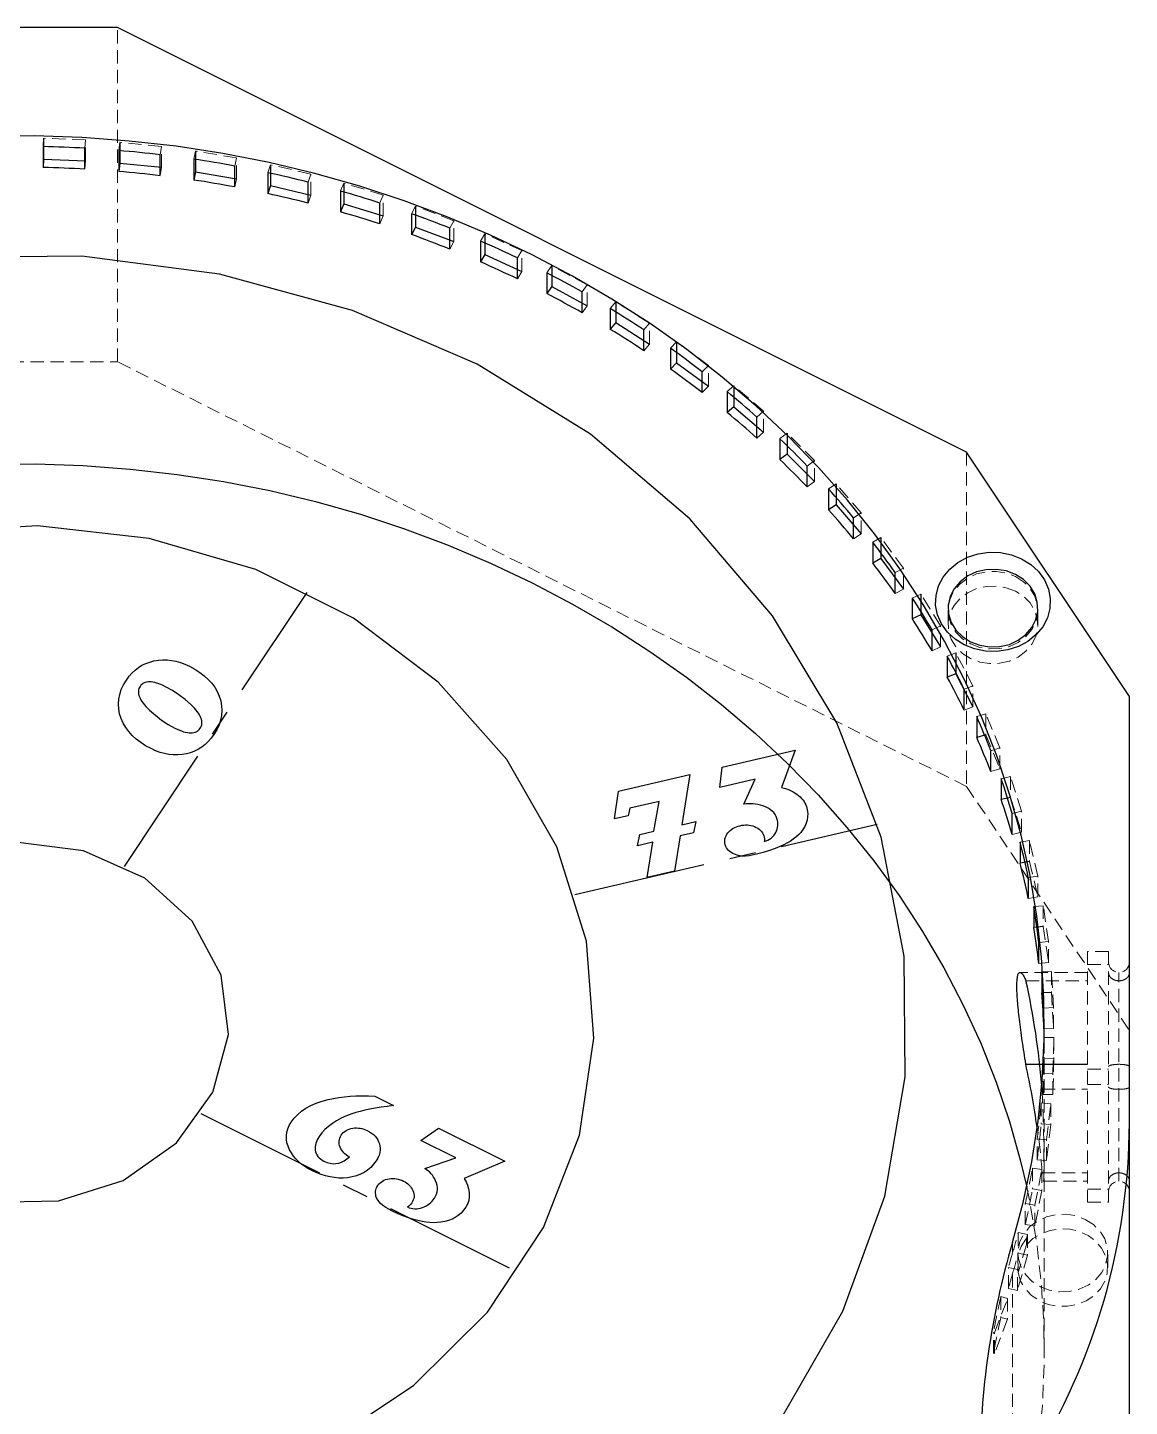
# Model space of a CAD drawing. Header units: millimetres. Extents: x -102 to 106, y -103 to 127.
# Drawn here: x 0.7 to 106.3, y -4.7 to 127.3 of the extents above; entities that cross this region are included whole.
import ezdxf

# ---------------------------------------------------------------- set-up
doc = ezdxf.new("R2010")
doc.units = ezdxf.units.MM
doc.linetypes.add('CENTERX2', pattern=[20.32, 12.7, -2.54, 2.54, -2.54])
doc.linetypes.add('HIDDEN', pattern=[1.905, 1.27, -0.635])

msp = doc.modelspace()

# ---------------------------------------------------------------- linework, layer by layer
at = {"color": 7, "linetype": 'Continuous', "lineweight": 25}
for p, q in [((9.34, 127.33), (-21.84, 127.33)), ((90.66, 86.67), (9.34, 127.33)), ((2.27, 116.73), (2.27, 114.73)), ((9.57, 116.35), (9.57, 114.35)), ((2.23, 115.94), (2.23, 113.94)), ((6.23, 113.79), (6.23, 115.79)), ((9.47, 115.56), (9.47, 113.56)), ((13.44, 113.16), (13.44, 115.16)), ((16.83, 115.51), (16.83, 113.51)), ((2.27, 114.73), (2.23, 113.94)), ((2.27, 114.73), (6.27, 114.58)), ((9.57, 114.35), (9.47, 113.56)), ((9.57, 114.35), (13.55, 113.95)), ((16.65, 114.72), (16.65, 112.72)), ((20.58, 112.07), (20.58, 114.07)), ((23.99, 114.2), (23.99, 112.2)), ((16.83, 113.51), (16.65, 112.72)), ((16.83, 113.51), (20.75, 112.85)), ((23.75, 113.43), (23.75, 111.43)), ((27.61, 110.52), (27.61, 112.52)), ((31.02, 112.44), (31.02, 110.44)), ((23.99, 112.2), (23.75, 111.43)), ((23.99, 112.2), (27.85, 111.29)), ((30.71, 111.69), (30.71, 109.69)), ((31.02, 110.44), (30.71, 109.69)), ((31.02, 110.44), (34.79, 109.29)), ((34.48, 108.54), (34.48, 110.54)), ((37.88, 110.23), (37.88, 108.23)), ((37.51, 109.5), (37.51, 107.5)), ((37.88, 108.23), (37.51, 107.5)), ((37.88, 108.23), (41.54, 106.84)), ((41.17, 106.11), (41.17, 108.11)), ((44.53, 107.59), (44.53, 105.59)), ((44.1, 106.89), (44.1, 104.89)), ((44.53, 105.59), (44.1, 104.89)), ((44.53, 105.59), (48.07, 103.97)), ((47.64, 103.27), (47.64, 105.27)), ((50.94, 104.54), (50.94, 102.54)), ((50.45, 103.86), (50.45, 101.86)), ((50.94, 102.54), (50.45, 101.86)), ((50.94, 102.54), (54.33, 100.69)), ((53.84, 100.02), (53.84, 102.02)), ((56.53, 100.44), (56.53, 98.44)), ((57.07, 101.08), (57.07, 99.08)), ((57.07, 99.08), (56.53, 98.44)), ((57.07, 99.08), (60.29, 97.02)), ((59.75, 96.38), (59.75, 98.38)), ((62.29, 96.63), (62.29, 94.63)), ((62.89, 97.24), (62.89, 95.24)), ((62.89, 95.24), (62.29, 94.63)), ((62.89, 95.24), (65.93, 92.98)), ((65.33, 92.38), (65.33, 94.38)), ((67.72, 92.47), (67.72, 90.47)), ((68.37, 93.03), (68.37, 91.03)), ((68.37, 91.03), (67.72, 90.47)), ((68.37, 91.03), (71.21, 88.59)), ((70.56, 88.02), (70.56, 90.02)), ((73.47, 88.49), (73.47, 86.49)), ((72.78, 87.97), (72.78, 85.97)), ((73.47, 86.49), (72.78, 85.97)), ((73.47, 86.49), (76.09, 83.87)), ((106.25, 63.29), (90.66, 86.67)), ((75.4, 83.35), (75.4, 85.35)), ((78.17, 83.63), (78.17, 81.63)), ((77.44, 83.16), (77.44, 81.16)), ((78.17, 81.63), (77.44, 81.16)), ((78.17, 81.63), (80.57, 78.86)), ((79.83, 78.38), (79.83, 80.38)), ((81.67, 78.06), (81.67, 76.06)), ((82.45, 78.49), (82.45, 76.49)), ((82.45, 76.49), (81.67, 76.06)), ((82.45, 76.49), (84.6, 73.57)), ((83.82, 73.14), (83.82, 75.14)), ((85.46, 72.71), (85.46, 70.71)), ((86.27, 73.09), (86.27, 71.09)), ((86.27, 71.09), (85.46, 70.71)), ((86.27, 71.09), (88.17, 68.04)), ((87.36, 67.66), (87.36, 69.66)), ((89.63, 67.45), (89.63, 65.45)), ((88.79, 67.13), (88.79, 65.13)), ((89.63, 65.45), (88.79, 65.13)), ((89.63, 65.45), (91.25, 62.29)), ((90.41, 61.97), (90.41, 63.97)), ((106.25, -9.56), (106.25, 63.29)), ((91.63, 61.35), (91.63, 59.35)), ((92.49, 59.62), (91.63, 59.35)), ((92.98, 56.09), (92.98, 58.09)), ((93.96, 55.41), (93.96, 53.41)), ((94.85, 53.62), (93.96, 53.41)), ((95.03, 50.07), (95.03, 52.07)), ((95.79, 49.33), (95.79, 47.33)), ((96.69, 47.49), (95.79, 47.33)), ((96.57, 43.94), (96.57, 45.94)), ((97.09, 43.16), (97.09, 41.16)), ((98, 41.25), (97.09, 41.16)), ((97.58, 37.72), (97.58, 39.72)), ((97.86, 36.91), (97.86, 34.91)), ((98.78, 34.95), (97.86, 34.91)), ((98.06, 31.45), (98.06, 33.45)), ((96.33, 28.06), (102.25, 28.06))]:
    msp.add_line(p, q, dxfattribs=at)
at = {"color": 7, "linetype": 'HIDDEN', "lineweight": 18}
for p, q in [((9.34, 95.33), (9.34, 127.33)), ((2.27, 116.73), (2.23, 115.94)), ((6.27, 116.58), (2.27, 116.73)), ((6.27, 116.58), (6.23, 115.79)), ((6.27, 114.58), (6.27, 116.58)), ((9.57, 116.35), (9.47, 115.56)), ((13.55, 115.95), (9.57, 116.35)), ((13.55, 115.95), (13.44, 115.16)), ((13.55, 113.95), (13.55, 115.95)), ((16.83, 115.51), (16.65, 114.72)), ((20.75, 114.85), (16.83, 115.51)), ((6.27, 114.58), (6.23, 113.79)), ((13.55, 113.95), (13.44, 113.16)), ((20.75, 114.85), (20.58, 114.07)), ((20.75, 112.85), (20.75, 114.85)), ((23.99, 114.2), (23.75, 113.43)), ((27.85, 113.29), (23.99, 114.2)), ((20.75, 112.85), (20.58, 112.07)), ((27.85, 113.29), (27.61, 112.52)), ((27.85, 111.29), (27.85, 113.29)), ((31.02, 112.44), (30.71, 111.69)), ((34.79, 111.29), (31.02, 112.44)), ((27.85, 111.29), (27.61, 110.52)), ((34.79, 111.29), (34.48, 110.54)), ((34.79, 109.29), (34.79, 111.29)), ((37.88, 110.23), (37.51, 109.5)), ((41.54, 108.84), (37.88, 110.23)), ((34.79, 109.29), (34.48, 108.54)), ((41.54, 108.84), (41.17, 108.11)), ((41.54, 106.84), (41.54, 108.84)), ((44.53, 107.59), (44.1, 106.89)), ((48.07, 105.97), (44.53, 107.59)), ((41.54, 106.84), (41.17, 106.11)), ((48.07, 105.97), (47.64, 105.27)), ((48.07, 103.97), (48.07, 105.97)), ((50.94, 104.54), (50.45, 103.86)), ((54.33, 102.69), (50.94, 104.54)), ((48.07, 103.97), (47.64, 103.27)), ((54.33, 102.69), (53.84, 102.02)), ((54.33, 100.69), (54.33, 102.69)), ((54.33, 100.69), (53.84, 100.02)), ((57.07, 101.08), (56.53, 100.44)), ((60.29, 99.02), (57.07, 101.08)), ((60.29, 99.02), (59.75, 98.38)), ((60.29, 97.02), (60.29, 99.02)), ((60.29, 97.02), (59.75, 96.38)), ((62.89, 97.24), (62.29, 96.63)), ((65.93, 94.98), (62.89, 97.24)), ((-21.84, 95.33), (9.34, 95.33)), ((90.66, 54.67), (9.34, 95.33)), ((65.93, 94.98), (65.33, 94.38)), ((65.93, 92.98), (65.93, 94.98)), ((65.93, 92.98), (65.33, 92.38)), ((68.37, 93.03), (67.72, 92.47)), ((71.21, 90.59), (68.37, 93.03)), ((71.21, 90.59), (70.56, 90.02)), ((71.21, 88.59), (71.21, 90.59)), ((71.21, 88.59), (70.56, 88.02)), ((73.47, 88.49), (72.78, 87.97)), ((76.09, 85.87), (73.47, 88.49)), ((76.09, 85.87), (75.4, 85.35)), ((76.09, 83.87), (76.09, 85.87)), ((90.66, 86.67), (90.66, 54.67)), ((76.09, 83.87), (75.4, 83.35)), ((78.17, 83.63), (77.44, 83.16)), ((80.57, 80.86), (78.17, 83.63)), ((80.57, 80.86), (79.83, 80.38)), ((80.57, 78.86), (80.57, 80.86)), ((80.57, 78.86), (79.83, 78.38)), ((82.45, 78.49), (81.67, 78.06)), ((84.6, 75.57), (82.45, 78.49)), ((84.6, 75.57), (83.82, 75.14)), ((84.6, 73.57), (84.6, 75.57)), ((84.6, 73.57), (83.82, 73.14)), ((86.27, 73.09), (85.46, 72.71)), ((88.17, 70.04), (86.27, 73.09)), ((88.88, 71.54), (88.88, 70.14)), ((97.48, 70.14), (97.48, 71.54)), ((88.17, 70.04), (87.36, 69.66)), ((88.17, 68.04), (88.17, 70.04)), ((88.17, 68.04), (87.36, 67.66)), ((89.63, 67.45), (88.79, 67.13)), ((91.25, 64.29), (89.63, 67.45)), ((91.25, 64.29), (90.41, 63.97)), ((91.25, 62.29), (91.25, 64.29)), ((91.25, 62.29), (90.41, 61.97)), ((92.49, 61.62), (91.63, 61.35)), ((92.49, 61.62), (92.49, 59.62)), ((93.84, 58.36), (92.49, 61.62)), ((92.49, 59.62), (93.84, 56.36)), ((93.84, 58.36), (92.98, 58.09)), ((93.84, 56.36), (93.84, 58.36)), ((93.84, 56.36), (92.98, 56.09)), ((94.85, 55.62), (93.96, 55.41)), ((94.85, 55.62), (94.85, 53.62)), ((95.92, 52.29), (94.85, 55.62)), ((90.66, 54.67), (106.25, 31.29)), ((94.85, 53.62), (95.92, 50.29)), ((95.92, 52.29), (95.03, 52.07)), ((95.92, 50.29), (95.92, 52.29)), ((95.92, 50.29), (95.03, 50.07)), ((96.69, 49.49), (95.79, 49.33)), ((96.69, 49.49), (96.69, 47.49)), ((97.47, 46.09), (96.69, 49.49)), ((96.69, 47.49), (97.47, 44.09)), ((97.47, 46.09), (96.57, 45.94)), ((97.47, 44.09), (97.47, 46.09)), ((97.47, 44.09), (96.57, 43.94)), ((98, 43.25), (97.09, 43.16)), ((98, 43.25), (98, 41.25)), ((98.5, 39.82), (98, 43.25)), ((98, 41.25), (98.5, 37.82)), ((98.5, 39.82), (97.58, 39.72)), ((98.5, 37.82), (98.5, 39.82)), ((102.25, 38.86), (102.25, 14.86)), ((104.25, 38.86), (102.25, 38.86)), ((104.25, 38.86), (104.25, 14.86)), ((98.5, 37.82), (97.58, 37.72)), ((102.25, 37.61), (104.25, 37.61)), ((102.25, 36.86), (95.79, 36.86)), ((96.33, 36.06), (102.25, 36.06)), ((98.78, 36.95), (97.86, 36.91)), ((98.78, 36.95), (98.78, 34.95)), ((98.98, 33.49), (98.78, 36.95)), ((105.25, 16.88), (105.25, 36.84)), ((98.78, 34.95), (98.98, 31.49)), ((98.98, 33.49), (98.06, 33.45)), ((98.98, 31.49), (98.98, 33.49)), ((98.1, 0.6), (98.1, 32)), ((98.98, 31.49), (98.06, 31.45)), ((98.1, 30.64), (98.1, 28.64)), ((99.02, 30.62), (98.1, 30.64)), ((98.92, 27.16), (99.02, 30.62)), ((99.02, 30.62), (99.02, 28.62)), ((99.02, 28.62), (98.1, 28.64)), ((99.02, 28.62), (98.92, 25.16)), ((98, 25.18), (98, 27.18)), ((98.92, 27.16), (98, 27.18)), ((98.92, 25.16), (98.92, 27.16)), ((102.25, 27.61), (104.25, 27.61)), ((97.88, 25.67), (97.86, 26)), ((97.88, 25.67), (102.25, 25.67)), ((98.92, 25.16), (98, 25.18)), ((102.25, 26.12), (104.25, 26.12)), ((97.8, 24.37), (97.8, 22.37)), ((98.72, 24.29), (97.8, 24.37)), ((98.32, 20.84), (98.72, 24.29)), ((98.72, 24.29), (98.72, 22.29)), ((98.72, 22.29), (97.8, 22.37)), ((98.72, 22.29), (98.32, 18.84)), ((97.41, 18.92), (97.41, 20.92)), ((98.32, 20.84), (97.41, 20.92)), ((98.32, 18.84), (98.32, 20.84)), ((98.32, 18.84), (97.41, 18.92)), ((96.97, 18.13), (96.97, 16.13)), ((97.87, 17.99), (96.97, 18.13)), ((97.19, 14.58), (97.87, 17.99)), ((97.87, 17.99), (97.87, 15.99)), ((97.88, 17.67), (102.25, 17.67)), ((97.87, 15.99), (96.97, 16.13)), ((97.87, 15.99), (97.19, 12.58)), ((98.02, 16.86), (102.25, 16.86)), ((102.25, 16.12), (104.25, 16.12)), ((96.28, 12.72), (96.28, 14.72)), ((97.19, 14.58), (96.28, 14.72)), ((97.19, 12.58), (97.19, 14.58)), ((102.25, 14.86), (104.25, 14.86)), ((95.61, 11.96), (95.61, 9.96)), ((96.5, 11.77), (95.61, 11.96)), ((97.19, 12.58), (96.28, 12.72)), ((95.06, 10.01), (95.06, 11.01)), ((96.38, 10.76), (95.61, 8.11)), ((96.38, 11.36), (96.5, 11.77)), ((96.38, 10.76), (96.38, 11.36)), ((96.5, 11.77), (96.5, 9.77)), ((96.5, 9.77), (95.52, 6.41)), ((95.57, 9.99), (95.57, 9.19)), ((96.5, 9.77), (95.61, 9.96)), ((104.17, 8.59), (104.17, 9.99)), ((94.66, 6.6), (94.66, 8.6)), ((95.52, 8.41), (94.66, 8.6)), ((95.06, -19.99), (95.06, 8.01)), ((95.52, 8.41), (95.61, 8.71)), ((95.52, 6.41), (95.52, 8.41)), ((95.61, 8.71), (95.61, 8.11)), ((93.33, 2.36), (94.59, 5.65)), ((93.95, 5.83), (93.95, 3.83)), ((94.59, 5.65), (93.95, 5.83)), ((94.59, 5.65), (94.59, 3.65)), ((95.52, 6.41), (94.66, 6.6)), ((94.59, 3.65), (93.33, 0.36)), ((94.59, 3.65), (93.95, 3.83)), ((93.23, 0.39), (93.23, 2.39)), ((93.33, 2.36), (93.23, 2.39)), ((93.33, 0.36), (93.33, 2.36)), ((93.33, 0.36), (93.23, 0.39))]:
    msp.add_line(p, q, dxfattribs=at)
at = {"color": 7, "linetype": 'CENTERX2'}
for p, q in [((10, 47), (27.5, 73.25)), ((53.13, 44.33), (82.1, 51.05)), ((17.32, 23.34), (47.63, 8.18))]:
    msp.add_line(p, q, dxfattribs=at)
at = {"color": 7, "linetype": 'Continuous', "lineweight": 25, "flags": 128}
for points in [[(95.06, 11.01), (96.08, 14.84), (96.89, 18.71), (97.5, 22.61), (97.9, 26.53), (98.08, 30.46), (98.06, 34.4), (97.83, 38.33), (97.38, 42.24), (96.73, 46.14), (95.87, 50), (94.81, 53.82), (93.54, 57.6), (92.07, 61.33), (90.4, 64.99), (88.54, 68.58), (86.49, 72.09), (84.26, 75.51), (81.84, 78.84), (79.25, 82.08), (76.49, 85.2), (73.56, 88.21), (70.48, 91.1), (67.24, 93.86), (63.86, 96.49), (60.34, 98.98), (56.7, 101.33), (52.93, 103.53), (49.05, 105.58), (45.06, 107.46), (40.98, 109.19), (36.81, 110.75), (32.56, 112.14), (28.24, 113.36), (23.86, 114.41), (19.43, 115.27), (14.96, 115.96), (10.45, 116.47), (5.92, 116.8), (1.38, 116.95), (-3.16, 116.91)], [(-3.02, 85.52), (1.51, 85.55), (6.04, 85.4), (10.55, 85.06), (15.05, 84.55), (19.51, 83.86), (23.93, 82.99), (28.3, 81.95), (32.6, 80.73), (36.84, 79.34), (41, 77.78), (45.07, 76.06), (49.05, 74.17)], [(95.93, 76.47), (96.81, 75.92), (97.55, 75.24), (98.12, 74.45), (98.5, 73.57), (98.67, 72.65), (98.64, 71.72), (98.39, 70.81), (97.95, 69.96), (97.32, 69.2), (96.53, 68.56), (95.62, 68.07), (94.61, 67.74), (93.54, 67.59), (92.46, 67.62), (91.41, 67.83), (90.43, 68.22), (89.56, 68.76), (88.82, 69.44), (88.25, 70.23), (87.87, 71.11), (87.69, 72.03), (87.73, 72.96), (87.97, 73.87), (88.42, 74.72), (89.05, 75.48), (89.83, 76.12), (90.75, 76.61), (91.76, 76.94), (92.82, 77.09), (93.9, 77.06), (94.95, 76.85), (95.93, 76.47)], [(95.33, 74.97), (94.45, 75.3), (93.5, 75.45), (92.54, 75.42), (91.61, 75.21), (90.76, 74.82), (90.03, 74.27), (89.46, 73.6), (89.07, 72.84), (88.89, 72.02), (88.93, 71.19), (89.18, 70.38), (89.63, 69.64), (90.26, 69.01), (91.03, 68.52), (91.92, 68.18), (92.86, 68.03), (93.82, 68.06), (94.75, 68.27), (95.6, 68.66), (96.33, 69.21), (96.91, 69.88), (97.29, 70.64), (97.47, 71.46), (97.43, 72.3), (97.19, 73.1), (96.74, 73.84), (96.11, 74.47), (95.33, 74.97)], [(49.05, 74.17), (52.92, 72.13), (56.68, 69.94), (60.32, 67.6), (63.83, 65.12), (67.2, 62.5), (70.43, 59.74), (73.51, 56.86), (76.43, 53.86), (79.19, 50.75), (81.78, 47.53), (84.19, 44.21), (86.43, 40.79), (88.48, 37.29), (90.34, 33.72), (92.01, 30.07), (93.48, 26.35), (94.76, 22.59), (95.83, 18.78), (96.41, 16.3)]]:
    msp.add_lwpolyline(points, dxfattribs=at)
at = {"color": 7, "linetype": 'Continuous', "flags": 128}
for points in [[(72.86, -5.91), (78.81, 4.42), (82.82, 15.44), (84.79, 26.87), (84.68, 38.42), (82.48, 49.81), (78.24, 60.76), (72.08, 71.01), (64.15, 80.29), (54.64, 88.39), (43.78, 95.1), (31.84, 100.25), (19.12, 103.73), (5.93, 105.43), (-7.41, 105.33), (-20.56, 103.43), (-33.21, 99.76), (-45.04, 94.43), (-55.77, 87.56), (-65.11, 79.32), (-72.86, 69.91), (-78.81, 59.58), (-82.82, 48.56)], [(29.15, -8.39), (37.69, -2.69), (44.78, 4.34), (50.15, 12.44), (53.59, 21.29), (54.97, 30.55), (54.25, 39.86), (51.43, 48.88), (46.64, 57.24), (40.06, 64.64), (31.94, 70.78), (22.59, 75.43), (12.37, 78.41), (1.68, 79.61), (-9.08, 78.98), (-19.49, 76.54), (-29.15, 72.39), (-37.69, 66.69), (-44.78, 59.66), (-50.15, 51.56), (-53.59, 42.71)], [(16.23, 66.18), (16.75, 65.9), (17.23, 65.59), (17.65, 65.27), (18.03, 64.92), (18.37, 64.55), (18.66, 64.16), (18.9, 63.75), (19.09, 63.31), (19.09, 63.31), (19.24, 62.85), (19.32, 62.39), (19.35, 61.93), (19.32, 61.47), (19.22, 61.01), (19.07, 60.55), (18.85, 60.09), (18.58, 59.63), (18.58, 59.63), (18.32, 59.28), (18.04, 58.96), (17.75, 58.68), (17.43, 58.43), (17.09, 58.22), (16.73, 58.04), (16.34, 57.9), (15.94, 57.79), (15.53, 57.72), (15.11, 57.68), (14.69, 57.69), (14.27, 57.73), (13.85, 57.81), (13.42, 57.93), (12.99, 58.09), (12.56, 58.29), (12.56, 58.29), (12.04, 58.57), (11.57, 58.87), (11.14, 59.2), (10.76, 59.55), (10.43, 59.92), (10.14, 60.31), (9.9, 60.73), (9.7, 61.17), (9.7, 61.17), (9.55, 61.63), (9.46, 62.1), (9.44, 62.56), (9.47, 63.02), (9.56, 63.48), (9.71, 63.94), (9.93, 64.4), (10.2, 64.85), (10.2, 64.85), (10.46, 65.21), (10.73, 65.52), (11.03, 65.81), (11.35, 66.05), (11.69, 66.27), (12.06, 66.44), (12.44, 66.58), (12.84, 66.69), (13.26, 66.76), (13.68, 66.79), (14.1, 66.79), (14.52, 66.74), (14.94, 66.66), (15.37, 66.54), (15.8, 66.38), (16.23, 66.18)], [(13.94, 64.22), (13.72, 64.33), (13.5, 64.42), (13.3, 64.5), (13.1, 64.56), (12.92, 64.62), (12.74, 64.65), (12.57, 64.68), (12.42, 64.69), (12.27, 64.68), (12.13, 64.66), (12.01, 64.63), (11.89, 64.58), (11.78, 64.52), (11.68, 64.44), (11.59, 64.36), (11.51, 64.25), (11.51, 64.25), (11.45, 64.14), (11.4, 64.03), (11.37, 63.91), (11.35, 63.79), (11.35, 63.66), (11.37, 63.53), (11.4, 63.39), (11.45, 63.25), (11.51, 63.11), (11.59, 62.96), (11.69, 62.81), (11.8, 62.65), (11.92, 62.49), (12.07, 62.33), (12.23, 62.16), (12.4, 61.98), (12.4, 61.98), (12.97, 61.48), (13.56, 61.02), (14.19, 60.61), (14.84, 60.25), (14.84, 60.25), (15.07, 60.15), (15.28, 60.05), (15.48, 59.98), (15.68, 59.91), (15.86, 59.86), (16.04, 59.82), (16.2, 59.8), (16.36, 59.79), (16.51, 59.8), (16.64, 59.82), (16.77, 59.85), (16.89, 59.9), (17, 59.96), (17.1, 60.04), (17.18, 60.13), (17.26, 60.24), (17.26, 60.24), (17.33, 60.35), (17.38, 60.46), (17.41, 60.58), (17.43, 60.7), (17.43, 60.83), (17.41, 60.96), (17.38, 61.1), (17.33, 61.24), (17.27, 61.38), (17.19, 61.53), (17.1, 61.68), (16.99, 61.84), (16.86, 62), (16.72, 62.16), (16.56, 62.33), (16.38, 62.5), (16.38, 62.5), (15.82, 63), (15.23, 63.45), (14.6, 63.86), (13.94, 64.22)], [(74.24, 58.14), (72.93, 54.58), (72.93, 54.58), (73.31, 54.48), (73.68, 54.34), (74.04, 54.15), (74.39, 53.93), (74.39, 53.93), (74.56, 53.79), (74.72, 53.66), (74.86, 53.51), (74.98, 53.37), (75.09, 53.22), (75.18, 53.07), (75.25, 52.92), (75.31, 52.76), (75.31, 52.76), (75.39, 52.42), (75.44, 52.08), (75.43, 51.76), (75.39, 51.45), (75.3, 51.14), (75.17, 50.84), (74.99, 50.55), (74.77, 50.27), (74.77, 50.27), (74.55, 50.04), (74.31, 49.82), (74.05, 49.61), (73.75, 49.41), (73.43, 49.22), (73.08, 49.04), (72.71, 48.87), (72.31, 48.71), (72.31, 48.71), (71.77, 48.52), (71.17, 48.34), (70.53, 48.18), (69.84, 48.03), (69.84, 48.03), (69.47, 47.99), (69.11, 48), (68.77, 48.06), (68.43, 48.17), (68.43, 48.17), (68.27, 48.24), (68.12, 48.33), (67.98, 48.43), (67.86, 48.54), (67.76, 48.65), (67.67, 48.78), (67.6, 48.92), (67.55, 49.06), (67.55, 49.06), (67.51, 49.22), (67.49, 49.37), (67.5, 49.52), (67.52, 49.66), (67.56, 49.81), (67.62, 49.95), (67.7, 50.09), (67.8, 50.23), (67.8, 50.23), (67.91, 50.35), (68.03, 50.46), (68.16, 50.57), (68.3, 50.66), (68.45, 50.74), (68.61, 50.81), (68.77, 50.87), (68.95, 50.91), (68.95, 50.91), (69.13, 50.95), (69.31, 50.97), (69.49, 50.98), (69.67, 50.98), (69.84, 50.96), (70.01, 50.93), (70.18, 50.88), (70.35, 50.82), (70.35, 50.82), (70.52, 50.75), (70.67, 50.66), (70.8, 50.57), (70.92, 50.46), (71.02, 50.35), (71.11, 50.22), (71.18, 50.09), (71.24, 49.94), (71.24, 49.94), (71.27, 49.8), (71.29, 49.66), (71.29, 49.53), (71.27, 49.4), (71.27, 49.4), (71.46, 49.46), (71.63, 49.53), (71.79, 49.62), (71.94, 49.72), (72.07, 49.83), (72.19, 49.96), (72.3, 50.1), (72.39, 50.26), (72.39, 50.26), (72.46, 50.41), (72.52, 50.57), (72.56, 50.74), (72.58, 50.9), (72.59, 51.07), (72.58, 51.25), (72.55, 51.42), (72.5, 51.6), (72.5, 51.6), (72.43, 51.8), (72.32, 51.98), (72.19, 52.16), (72.03, 52.31), (71.85, 52.46), (71.64, 52.59), (71.41, 52.7), (71.14, 52.8), (71.14, 52.8), (70.91, 52.87), (70.68, 52.93), (70.45, 52.97), (70.22, 53), (69.99, 53.01), (69.76, 53.01), (69.54, 52.99), (69.31, 52.97), (69.31, 52.97), (70.4, 55.36), (70.4, 55.36), (67.03, 54.58), (67.03, 54.58), (67.24, 56.51), (67.24, 56.51), (74.24, 58.14)], [(64.15, 55.8), (63.4, 51), (63.4, 51), (64.74, 51.31), (64.74, 51.31), (64.51, 50.23), (64.51, 50.23), (63.24, 49.93), (63.24, 49.93), (62.69, 46.55), (62.69, 46.55), (60.07, 45.94), (60.07, 45.94), (60.61, 49.32), (60.61, 49.32), (59.13, 48.98), (59.13, 48.98), (59.35, 50.06), (59.35, 50.06), (60.72, 50.37), (60.72, 50.37), (61.22, 53.23), (61.22, 53.23), (58.42, 52.58), (58.42, 52.58), (58.24, 51.86), (58.24, 51.86), (56.95, 51.56), (56.95, 51.56), (57.32, 54.21), (57.32, 54.21), (64.15, 55.8)], [(-19.49, 35.9), (-19.89, 30.21), (-18.14, 24.71), (-14.43, 20), (-9.15, 16.6), (-2.87, 14.86), (3.71, 14.98), (9.89, 16.94), (15, 20.54), (18.48, 25.38), (19.96, 30.93), (19.28, 36.61), (16.51, 41.78), (11.95, 45.89), (6.09, 48.5), (-0.42, 49.32), (-6.89, 48.26), (-12.61, 45.44), (-16.97, 41.16), (-19.49, 35.9)], [(34.12, 18.82), (33.87, 18.49), (33.6, 18.19), (33.3, 17.93), (32.97, 17.71), (32.61, 17.53), (32.22, 17.38), (31.81, 17.28), (31.37, 17.2), (31.37, 17.2), (30.95, 17.17), (30.53, 17.17), (30.11, 17.21), (29.7, 17.27), (29.28, 17.37), (28.86, 17.5), (28.44, 17.66), (28.02, 17.85), (28.02, 17.85), (27.64, 18.06), (27.3, 18.27), (26.98, 18.5), (26.69, 18.75), (26.43, 19.01), (26.2, 19.28), (26, 19.57), (25.83, 19.87), (25.83, 19.87), (25.68, 20.21), (25.57, 20.55), (25.52, 20.88), (25.52, 21.22), (25.56, 21.55), (25.65, 21.88), (25.79, 22.2), (25.99, 22.53), (25.99, 22.53), (26.27, 22.9), (26.6, 23.25), (26.97, 23.56), (27.39, 23.85), (27.86, 24.11), (28.37, 24.33), (28.93, 24.53), (29.53, 24.69), (29.53, 24.69), (30.02, 24.8), (30.54, 24.88), (31.07, 24.95), (31.62, 25), (32.18, 25.03), (32.77, 25.04), (33.38, 25.03), (34, 25), (34, 25), (35.78, 24.11), (35.78, 24.11), (35.16, 24.03), (34.58, 23.95), (34.03, 23.86), (33.52, 23.76), (33.04, 23.66), (32.59, 23.55), (32.18, 23.43), (31.8, 23.31), (31.8, 23.31), (31.27, 23.12), (30.78, 22.9), (30.33, 22.66), (29.92, 22.4), (29.54, 22.12), (29.21, 21.82), (28.91, 21.49), (28.66, 21.15), (28.66, 21.15), (28.55, 20.98), (28.47, 20.82), (28.4, 20.65), (28.34, 20.49), (28.3, 20.33), (28.28, 20.17), (28.28, 20.01), (28.29, 19.85), (28.29, 19.85), (28.32, 19.69), (28.38, 19.53), (28.45, 19.38), (28.54, 19.24), (28.66, 19.11), (28.79, 19), (28.95, 18.89), (29.12, 18.79), (29.12, 18.79), (29.42, 18.66), (29.7, 18.58), (29.99, 18.54), (30.26, 18.55), (30.53, 18.6), (30.8, 18.7), (31.06, 18.83), (31.31, 19.02), (31.31, 19.02), (31.43, 19.1), (31.56, 19.19), (31.56, 19.19), (31.41, 19.28), (31.26, 19.37), (31.13, 19.48), (31.01, 19.59), (30.91, 19.71), (30.82, 19.83), (30.74, 19.97), (30.67, 20.11), (30.67, 20.11), (30.61, 20.27), (30.58, 20.42), (30.56, 20.57), (30.56, 20.71), (30.59, 20.86), (30.63, 21), (30.69, 21.14), (30.77, 21.27), (30.77, 21.27), (30.86, 21.41), (30.97, 21.52), (31.1, 21.63), (31.23, 21.72), (31.37, 21.79), (31.53, 21.86), (31.7, 21.91), (31.88, 21.94), (31.88, 21.94), (32.06, 21.97), (32.24, 21.97), (32.41, 21.96), (32.58, 21.95), (32.75, 21.91), (32.92, 21.86), (33.08, 21.8), (33.25, 21.73), (33.25, 21.73), (33.47, 21.61), (33.67, 21.47), (33.85, 21.33), (34.01, 21.18), (34.14, 21.01), (34.26, 20.84), (34.35, 20.65), (34.42, 20.45), (34.47, 20.25), (34.5, 20.04), (34.5, 19.84), (34.47, 19.64), (34.42, 19.43), (34.35, 19.23), (34.25, 19.02), (34.12, 18.82)], [(46.43, 18.79), (42.53, 17.12), (42.53, 17.12), (42.72, 16.81), (42.86, 16.48), (42.96, 16.13), (43.02, 15.77), (43.02, 15.77), (43.03, 15.37), (42.98, 15.01), (42.87, 14.68), (42.71, 14.37), (42.71, 14.37), (42.49, 14.08), (42.25, 13.82), (41.98, 13.59), (41.69, 13.39), (41.38, 13.23), (41.04, 13.1), (40.68, 13), (40.3, 12.93), (40.3, 12.93), (39.96, 12.9), (39.61, 12.89), (39.26, 12.91), (38.89, 12.94), (38.51, 13), (38.12, 13.09), (37.72, 13.19), (37.31, 13.32), (37.31, 13.32), (36.77, 13.52), (36.21, 13.75), (35.63, 14.03), (35.03, 14.35), (35.03, 14.35), (34.74, 14.54), (34.5, 14.76), (34.3, 15.01), (34.16, 15.29), (34.16, 15.29), (34.1, 15.44), (34.07, 15.59), (34.05, 15.74), (34.05, 15.89), (34.08, 16.03), (34.12, 16.17), (34.18, 16.31), (34.26, 16.45), (34.26, 16.45), (34.35, 16.58), (34.46, 16.69), (34.58, 16.79), (34.72, 16.88), (34.86, 16.96), (35.02, 17.02), (35.19, 17.07), (35.37, 17.1), (35.37, 17.1), (35.55, 17.12), (35.72, 17.13), (35.89, 17.12), (36.06, 17.1), (36.23, 17.06), (36.4, 17.01), (36.56, 16.96), (36.73, 16.88), (36.73, 16.88), (36.88, 16.8), (37.03, 16.7), (37.16, 16.6), (37.28, 16.49), (37.39, 16.37), (37.48, 16.24), (37.56, 16.11), (37.63, 15.97), (37.63, 15.97), (37.69, 15.81), (37.72, 15.66), (37.74, 15.51), (37.74, 15.36), (37.71, 15.22), (37.67, 15.07), (37.61, 14.93), (37.53, 14.8), (37.53, 14.8), (37.44, 14.68), (37.34, 14.57), (37.23, 14.47), (37.11, 14.39), (37.11, 14.39), (37.28, 14.32), (37.46, 14.28), (37.64, 14.24), (37.81, 14.23), (38, 14.23), (38.18, 14.25), (38.36, 14.29), (38.55, 14.35), (38.55, 14.35), (38.72, 14.42), (38.89, 14.5), (39.05, 14.6), (39.2, 14.7), (39.34, 14.82), (39.47, 14.95), (39.59, 15.09), (39.7, 15.25), (39.7, 15.25), (39.81, 15.44), (39.9, 15.64), (39.95, 15.84), (39.98, 16.04), (39.98, 16.25), (39.95, 16.46), (39.89, 16.68), (39.81, 16.91), (39.81, 16.91), (39.72, 17.09), (39.62, 17.26), (39.5, 17.43), (39.38, 17.58), (39.25, 17.72), (39.1, 17.85), (38.95, 17.97), (38.78, 18.08), (38.78, 18.08), (41.76, 19.09), (41.76, 19.09), (38.39, 20.78), (38.39, 20.78), (40.09, 21.96), (40.09, 21.96), (46.43, 18.79)]]:
    msp.add_lwpolyline(points, dxfattribs=at)
at = {"color": 7, "linetype": 'HIDDEN', "lineweight": 18, "flags": 128}
for points in [[(95.33, 74.77), (96.11, 74.27), (96.74, 73.64), (97.19, 72.9), (97.43, 72.1), (97.47, 71.26), (97.29, 70.44), (96.91, 69.68), (96.33, 69.01), (95.6, 68.46), (94.75, 68.07), (93.82, 67.86), (92.86, 67.83), (91.92, 67.98), (91.03, 68.32), (90.26, 68.81), (89.63, 69.44), (89.18, 70.18), (88.93, 70.99), (88.89, 71.82), (89.07, 72.64), (89.46, 73.4), (90.03, 74.07), (90.76, 74.62), (91.61, 75.01), (92.54, 75.22), (93.5, 75.25), (94.45, 75.1), (95.33, 74.77)], [(95.33, 73.37), (94.45, 73.7), (93.5, 73.85), (92.54, 73.82), (91.61, 73.61), (90.76, 73.22), (90.03, 72.67), (89.46, 72), (89.07, 71.24), (88.89, 70.42), (88.93, 69.59), (89.18, 68.78), (89.63, 68.04), (90.26, 67.41), (91.03, 66.92), (91.92, 66.58), (92.86, 66.43), (93.82, 66.46), (94.75, 66.67), (95.6, 67.06), (96.33, 67.61), (96.91, 68.28), (97.29, 69.04), (97.47, 69.86), (97.43, 70.7), (97.19, 71.5), (96.74, 72.24), (96.11, 72.87), (95.33, 73.37)], [(96.41, 16.3), (96.7, 14.92), (97.36, 11.04), (97.81, 7.14), (98.05, 3.22), (98.09, -0.71), (97.91, -4.63), (97.53, -8.54), (96.94, -12.43), (96.14, -16.29), (95.14, -20.12), (93.93, -23.91), (92.52, -27.64), (90.92, -31.31), (89.12, -34.91), (87.13, -38.44), (84.96, -41.88), (82.6, -45.23), (80.07, -48.49), (77.37, -51.64), (74.5, -54.67), (71.47, -57.6), (68.29, -60.39), (64.97, -63.06), (61.5, -65.59), (57.91, -67.98), (54.19, -70.22), (50.35, -72.31), (46.41, -74.25), (42.37, -76.02), (38.24, -77.64), (34.02, -79.08), (29.74, -80.36), (25.39, -81.46), (20.99, -82.39), (16.54, -83.14), (12.06, -83.71), (7.55, -84.11), (3.02, -84.32), (-1.51, -84.35), (-6.04, -84.2), (-10.55, -83.86), (-15.05, -83.35), (-19.51, -82.66), (-23.93, -81.79), (-28.3, -80.75), (-32.6, -79.53), (-36.84, -78.14), (-41, -76.58), (-45.07, -74.86), (-49.05, -72.97), (-52.92, -70.93), (-56.68, -68.74), (-60.32, -66.4), (-63.83, -63.92), (-67.2, -61.3), (-70.43, -58.54), (-73.51, -55.66), (-76.43, -52.66), (-79.19, -49.55), (-81.78, -46.33), (-84.19, -43.01), (-86.43, -39.59), (-88.48, -36.09), (-90.34, -32.52), (-92.01, -28.87), (-93.48, -25.15), (-94.76, -21.39), (-95.83, -17.58), (-96.7, -13.72), (-97.36, -9.84), (-97.81, -5.94), (-98.05, -2.02), (-98.09, 1.91), (-97.91, 5.83), (-97.53, 9.74), (-96.94, 13.63), (-96.41, 16.3)], [(102.02, 13.21), (102.8, 12.72), (103.43, 12.09), (103.88, 11.35), (104.13, 10.54), (104.16, 9.71), (103.98, 8.89), (103.6, 8.13), (103.03, 7.45), (102.3, 6.91), (101.44, 6.52), (100.51, 6.31), (99.55, 6.27), (98.61, 6.43), (97.72, 6.76), (96.95, 7.26), (96.32, 7.89), (95.87, 8.63), (95.62, 9.43), (95.59, 10.27), (95.76, 11.09), (96.15, 11.85), (96.72, 12.52), (97.45, 13.06), (98.3, 13.45), (99.23, 13.67), (100.19, 13.7), (101.14, 13.55), (102.02, 13.21)], [(95.61, 8.11), (95.83, 7.31), (96.26, 6.57), (96.86, 5.93), (97.6, 5.43), (98.46, 5.07), (99.38, 4.89), (100.33, 4.89), (101.26, 5.06), (102.12, 5.41), (102.87, 5.92), (103.47, 6.55), (103.9, 7.29), (104.13, 8.08), (104.16, 8.91), (103.97, 9.71), (103.59, 10.46), (103.02, 11.12), (102.3, 11.66), (101.46, 12.05), (100.55, 12.27), (99.6, 12.3), (98.66, 12.16), (97.79, 11.84), (97.01, 11.37), (96.38, 10.76)]]:
    msp.add_lwpolyline(points, dxfattribs=at)
at = {"color": 7, "linetype": 'Continuous', "lineweight": 25}
for centre, radius, start, end in [((0, 2.76), 113.19, 86.8479, 88.8722), ((0.04, 3.26), 112.69, 83.1708, 85.2011), ((0, 0.76), 113.19, 86.8479, 88.8722), ((0.04, 1.26), 112.69, 83.1708, 85.2011), ((0.17, 4.2), 111.75, 79.475, 81.5168), ((0.17, 2.2), 111.75, 79.475, 81.5168), ((0.44, 5.55), 110.37, 75.7509, 77.8096), ((0.44, 3.55), 110.37, 75.7509, 77.8096), ((0.9, 7.24), 108.61, 71.9887, 74.0695), ((0.9, 5.24), 108.61, 71.9887, 74.0695), ((1.58, 9.24), 106.51, 68.179, 70.2871), ((1.58, 7.24), 106.51, 68.179, 70.2871), ((2.51, 11.45), 104.11, 64.3128, 66.4532), ((2.51, 9.45), 104.11, 64.3128, 66.4532), ((3.68, 13.8), 101.48, 60.3816, 62.5589), ((3.68, 11.8), 101.48, 60.3816, 62.5589), ((5.11, 16.21), 98.68, 56.3778, 58.596), ((5.11, 14.21), 98.68, 56.3778, 58.596), ((6.75, 18.6), 95.78, 52.2945, 54.5573), ((6.75, 16.6), 95.78, 52.2945, 54.5573), ((8.59, 20.9), 92.84, 48.126, 50.4364), ((8.59, 18.9), 92.84, 48.126, 50.4364), ((10.57, 23.03), 89.92, 43.8683, 46.2283), ((10.57, 21.03), 89.92, 43.8683, 46.2283), ((12.64, 24.95), 87.1, 39.5189, 41.9296), ((12.64, 22.95), 87.1, 39.5189, 41.9296), ((14.72, 26.62), 84.43, 35.0775, 37.5388), ((14.72, 24.62), 84.43, 35.0775, 37.5388), ((16.77, 28), 81.96, 30.5462, 33.0567), ((16.77, 26), 81.96, 30.5462, 33.0567), ((18.7, 29.1), 79.75, 25.9296, 28.4864), ((18.7, 27.1), 79.75, 25.9296, 28.4864), ((20.44, 29.91), 77.82, 21.2349, 23.8336), ((20.44, 27.91), 77.82, 21.2349, 23.8336), ((21.93, 30.46), 76.23, 16.4722, 19.107), ((21.93, 28.46), 76.23, 16.4722, 19.107), ((23.12, 30.79), 74.99, 11.654, 14.3177), ((23.12, 28.79), 74.99, 11.654, 14.3177), ((23.97, 30.95), 74.13, 6.795, 9.4793), ((23.97, 28.95), 74.13, 6.795, 9.4793), ((23.89, 19.94), 74.22, 4.6825, 12.5428), ((24.43, 31), 73.67, 1.9117, 4.6072), ((24.43, 29), 73.67, 1.9117, 4.6072), ((23.65, 11.9), 74.45, 7.7976, 12.536), ((44.21, 22.69), 62.04, 328.0223, 359.7696), ((167.64, -10.44), 75.69, 163.5425, 180.0285)]:
    msp.add_arc(centre, radius, start, end, dxfattribs=at)
at = {"color": 7, "linetype": 'HIDDEN', "lineweight": 18}
for centre, radius, start, end in [((105.25, 37.86), 1, 180, 0), ((24.5, 31), 73.6, 357.0213, 359.7186), ((24.5, 29), 73.6, 357.0213, 359.7186), ((24.17, 31.03), 73.93, 352.1418, 354.8309), ((24.17, 29.03), 73.93, 352.1418, 354.8309), ((24.2, 11.98), 73.91, 4.4155, 7.7946), ((23.45, 31.14), 74.66, 347.2903, 349.9619), ((23.45, 29.14), 74.66, 347.2903, 349.9619), ((105.25, 15.86), 1, 0, 180), ((22.51, 31.37), 75.63, 343.592, 345.1297), ((98.93, 9.18), 3.36, 139.5432, 188.0682), ((169.07, -11.79), 77.15, 163.5924, 164.6817), ((22.51, 29.37), 75.63, 343.592, 345.1297), ((169.07, -13.79), 77.15, 163.5924, 164.6817), ((168.15, -11.56), 76.21, 166.8102, 169.4547), ((168.15, -13.56), 76.21, 166.8102, 169.4547)]:
    msp.add_arc(centre, radius, start, end, dxfattribs=at)
at = {"color": 7, "linetype": 'Continuous', "lineweight": 25}
msp.add_open_spline([(96.33, 28.06), (96.21, 28.83), (96.1, 29.57), (95.94, 30.65), (95.89, 31.01), (95.8, 31.7), (95.76, 32.04), (95.68, 32.68), (95.65, 32.99), (95.59, 33.58), (95.56, 33.86), (95.5, 34.67), (95.47, 35.13), (95.47, 35.71), (95.48, 35.89), (95.5, 36.2), (95.52, 36.33), (95.56, 36.55), (95.58, 36.64), (95.64, 36.78), (95.68, 36.82), (95.8, 36.89), (95.89, 36.85), (96.05, 36.65), (96.1, 36.56), (96.21, 36.34), (96.27, 36.21), (96.33, 36.06)], degree=3, knots=[0, 0, 0, 0, 0.125, 0.125, 0.1875, 0.1875, 0.25, 0.25, 0.3125, 0.3125, 0.375, 0.375, 0.5, 0.5, 0.5625, 0.5625, 0.625, 0.625, 0.6875, 0.6875, 0.75, 0.75, 0.875, 0.875, 0.9375, 0.9375, 1, 1, 1, 1], dxfattribs=at)
at = {"color": 7, "linetype": 'HIDDEN', "lineweight": 18}
for points, knots in [([(105.25, 36.06), (105.11, 36.06), (104.98, 36.08), (104.74, 36.16), (104.63, 36.22), (104.44, 36.37), (104.37, 36.46), (104.28, 36.64), (104.25, 36.74), (104.25, 36.84)], [0, 0, 0, 0, 0.25, 0.25, 0.5, 0.5, 0.75, 0.75, 1, 1, 1, 1]), ([(105.25, 36.06), (105.39, 36.06), (105.52, 36.08), (105.76, 36.16), (105.87, 36.22), (106.06, 36.37), (106.13, 36.46), (106.22, 36.64), (106.25, 36.74), (106.25, 36.84)], [0, 0, 0, 0, 0.25, 0.25, 0.5, 0.5, 0.75, 0.75, 1, 1, 1, 1]), ([(105.25, 28.06), (105.11, 28.06), (104.98, 28.05), (104.74, 28.03), (104.63, 28.01), (104.44, 27.97), (104.37, 27.95), (104.28, 27.9), (104.25, 27.87), (104.25, 27.84)], [0, 0, 0, 0, 0.25, 0.25, 0.5, 0.5, 0.75, 0.75, 1, 1, 1, 1]), ([(105.25, 28.06), (105.39, 28.06), (105.52, 28.05), (105.76, 28.03), (105.87, 28.01), (106.06, 27.97), (106.13, 27.95), (106.22, 27.9), (106.25, 27.87), (106.25, 27.84)], [0, 0, 0, 0, 0.25, 0.25, 0.5, 0.5, 0.75, 0.75, 1, 1, 1, 1]), ([(97.88, 25.67), (97.92, 24.89), (97.95, 24.15), (97.99, 23.06), (98, 22.7), (98.02, 22.01), (98.03, 21.68), (98.04, 21.03), (98.05, 20.73), (98.05, 20.14), (98.06, 19.85), (98.06, 19.05), (98.07, 18.59), (98.07, 18.01), (98.07, 17.84), (98.06, 17.53), (98.06, 17.4), (98.06, 17.18), (98.05, 17.09), (98.05, 16.95), (98.04, 16.9), (98.02, 16.83), (98, 16.88), (97.97, 17.07), (97.95, 17.16), (97.92, 17.38), (97.9, 17.51), (97.88, 17.67)], [0, 0, 0, 0, 0.125, 0.125, 0.1875, 0.1875, 0.25, 0.25, 0.3125, 0.3125, 0.375, 0.375, 0.5, 0.5, 0.5625, 0.5625, 0.625, 0.625, 0.6875, 0.6875, 0.75, 0.75, 0.875, 0.875, 0.9375, 0.9375, 1, 1, 1, 1]), ([(105.25, 25.67), (105.11, 25.67), (104.98, 25.67), (104.74, 25.69), (104.63, 25.71), (104.44, 25.75), (104.37, 25.78), (104.28, 25.83), (104.25, 25.86), (104.25, 25.89)], [0, 0, 0, 0, 0.25, 0.25, 0.5, 0.5, 0.75, 0.75, 1, 1, 1, 1]), ([(105.25, 25.67), (105.39, 25.67), (105.52, 25.67), (105.76, 25.69), (105.87, 25.71), (106.06, 25.75), (106.13, 25.78), (106.22, 25.83), (106.25, 25.86), (106.25, 25.89)], [0, 0, 0, 0, 0.25, 0.25, 0.5, 0.5, 0.75, 0.75, 1, 1, 1, 1]), ([(105.25, 17.67), (105.11, 17.67), (104.98, 17.64), (104.74, 17.56), (104.63, 17.5), (104.44, 17.36), (104.37, 17.27), (104.28, 17.08), (104.25, 16.98), (104.25, 16.89)], [0, 0, 0, 0, 0.25, 0.25, 0.5, 0.5, 0.75, 0.75, 1, 1, 1, 1]), ([(105.25, 17.67), (105.39, 17.67), (105.52, 17.64), (105.76, 17.56), (105.87, 17.5), (106.06, 17.36), (106.13, 17.27), (106.22, 17.08), (106.25, 16.98), (106.25, 16.89)], [0, 0, 0, 0, 0.25, 0.25, 0.5, 0.5, 0.75, 0.75, 1, 1, 1, 1])]:
    msp.add_open_spline(points, degree=3, knots=knots, dxfattribs=at)

doc.saveas('drawing.dxf')
